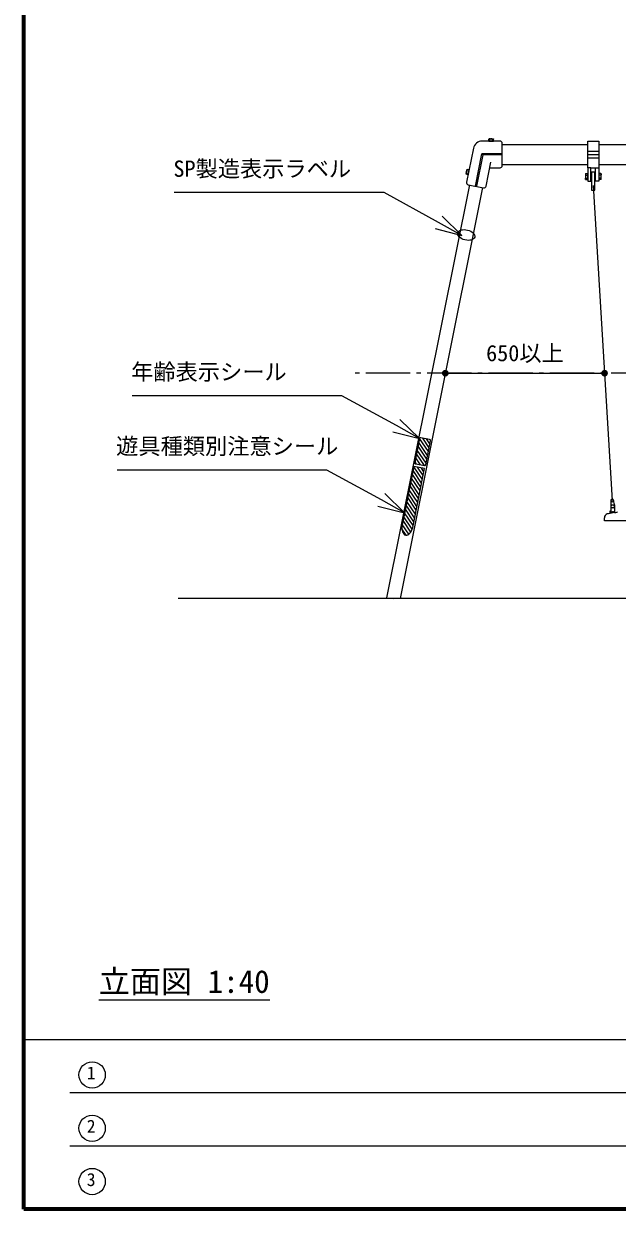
# Model space of a CAD drawing. Units: millimetres at full size, sheet at 1:40, with parts at other scales. Extents: x 600 to 16200, y 600 to 11280.
# Drawn here: x 600 to 3271, y 600 to 5940 of the extents above; entities that cross this region are included whole.
import ezdxf
from ezdxf.enums import TextEntityAlignment as Align

# ---------------------------------------------------------------- set-up
doc = ezdxf.new("R2010")
doc.units = ezdxf.units.MM
doc.header["$LTSCALE"] = 40
doc.linetypes.add('USER1', pattern=[0.3, 0.2, -0.025, 0.05, -0.025])
doc.linetypes.add('USER3', pattern=[6.9, 5, -0.7, 0.5, -0.7])
for name, color, linetype, lineweight in [('D-BMK\u3000構造物基準線(中心線等)', 2, 'USER1', 13), ('D-STR', 7, 'Continuous', 13), ('D-STR-DIM\u3000寸法線、寸法値', 7, 'Continuous', 13), ('D-STR-HTXT\u3000旗上げ', 7, 'Continuous', 13), ('D-STR-TXT\u3000文字列', 7, 'Continuous', 13), ('D-STR\u3000構造物外形線', 1, 'Continuous', 25), ('D-TTL', 7, 'Continuous', 70), ('D-TTL-FRAM', 7, 'Continuous', 13), ('D-TTL-TXT', 7, 'Continuous', 13)]:
    doc.layers.add(name, color=color, linetype=linetype, lineweight=lineweight)
doc.styles.add('ＭＳ ゴシック', font='')
doc.styles.get('ＭＳ ゴシック').set_extended_font_data('MS Gothic')

# ---------------------------------------------------------------- blocks, each defined once
blk = doc.blocks.new('filled_dot')
at = {"color": 0, "linetype": 'Continuous', "lineweight": -2, "const_width": 1.25}
blk.add_lwpolyline([(-0.625, 0, 1), (0.625, 0, 1)], format="xyb", close=True, dxfattribs=at)

msp = doc.modelspace()

# ---------------------------------------------------------------- linework, layer by layer
at = {"layer": 'D-BMK\u3000構造物基準線(中心線等)', "linetype": 'USER3'}
msp.add_line((5927.81, 4365.85), (2090.27, 4365.85), dxfattribs=at)
at = {"layer": 'D-STR', "color": 1}
msp.add_line((2233.15, 3353.85), (2233.15, 3350.85), dxfattribs=at)
at = {"layer": 'D-STR-DIM\u3000寸法線、寸法値'}
for p, q in [((2497.57, 4365.85), (3214.27, 4365.85)), ((2090.27, 3350.85), (1509.02, 3350.85))]:
    msp.add_line(p, q, dxfattribs=at)
at = {"layer": 'D-STR-HTXT\u3000旗上げ'}
for p, q in [((2572.01, 4986.59), (2483.03, 5073.28)), ((2572.01, 4986.59), (2467.32, 5045.23)), ((2451.6, 5017.17), (2572.01, 4986.59)), ((2381.86, 4071.32), (2277.16, 4129.96)), ((2381.86, 4071.32), (2292.88, 4158.01)), ((2261.45, 4101.91), (2381.86, 4071.32)), ((2314.4, 3736.61), (2209.71, 3795.25)), ((2314.4, 3736.61), (2225.42, 3823.3)), ((2193.99, 3767.19), (2314.4, 3736.61))]:
    msp.add_line(p, q, dxfattribs=at)
for points in [[(2467.32, 5045.23), (2222.61, 5179.68), (1277.8, 5179.68)], [(2277.16, 4129.96), (2032.45, 4264.41), (1087.65, 4264.41)], [(2209.71, 3795.25), (1965, 3929.7), (1020.19, 3929.7)]]:
    msp.add_lwpolyline(points, dxfattribs=at)
at = {"layer": 'D-STR-TXT\u3000文字列'}
msp.add_line((938.11, 1543.87), (1708.11, 1543.87), dxfattribs=at)
at = {"layer": 'D-STR\u3000構造物外形線'}
for p, q in [((2744.03, 5411.35), (2663.31, 5411.35)), ((2694.36, 5421.03), (2693.08, 5420.28)), ((2693.08, 5411.35), (2693.08, 5420.28)), ((2693.08, 5411.35), (2714.98, 5411.35)), ((2695.86, 5421.33), (2694.36, 5421.03)), ((2697.28, 5421.03), (2695.86, 5421.33)), ((2695.86, 5421.33), (2712.28, 5421.33)), ((2698.56, 5420.28), (2697.28, 5421.03)), ((2699.53, 5420.65), (2698.56, 5420.28)), ((2698.56, 5411.35), (2698.56, 5420.28)), ((2701.03, 5421.03), (2699.53, 5420.65)), ((2702.53, 5421.25), (2701.03, 5421.03)), ((2704.03, 5421.33), (2702.53, 5421.25)), ((2705.61, 5421.25), (2704.03, 5421.33)), ((2707.11, 5421.03), (2705.61, 5421.25)), ((2708.61, 5420.65), (2707.11, 5421.03)), ((2709.51, 5420.28), (2708.61, 5420.65)), ((2709.51, 5420.28), (2710.78, 5421.03)), ((2709.51, 5411.35), (2709.51, 5420.28)), ((2710.78, 5421.03), (2712.28, 5421.33)), ((2712.28, 5421.33), (2713.71, 5421.03)), ((2713.71, 5421.03), (2714.98, 5420.28)), ((2714.98, 5411.35), (2714.98, 5420.28)), ((2754.03, 5301.35), (2754.03, 5401.35)), ((2754.03, 5395.4), (3138.91, 5395.4)), ((3138.91, 5411.35), (3188.41, 5411.35)), ((3138.91, 5291.35), (3138.91, 5411.35)), ((3188.41, 5411.35), (3188.41, 5291.35)), ((3188.41, 5395.4), (3688.91, 5395.4)), ((2623.8, 5379.18), (2593.26, 5226.71)), ((2632.97, 5208.55), (2662.07, 5353.85)), ((2666.17, 5348.86), (2637.87, 5207.57)), ((2754.03, 5353.85), (2662.08, 5353.85)), ((2754.03, 5351.35), (2664.12, 5351.35)), ((2754.03, 5348.85), (2666.16, 5348.85)), ((3138.91, 5366.35), (3188.41, 5366.35)), ((3138.91, 5351.35), (3188.41, 5351.35)), ((2681.51, 5209.03), (2703.04, 5316.52)), ((2697.74, 5291.35), (2744.03, 5291.35)), ((2754.03, 5306.3), (3138.91, 5306.3)), ((3138.91, 5336.35), (3188.41, 5336.35)), ((3138.91, 5291.35), (3138.91, 5231.35)), ((3153.16, 5291.35), (3138.91, 5291.35)), ((3153.16, 5231.35), (3153.16, 5291.35)), ((3153.16, 5291.35), (3188.41, 5291.35)), ((3174.16, 5231.35), (3174.16, 5291.35)), ((3174.16, 5291.35), (3188.41, 5291.35)), ((3188.41, 5306.3), (3688.91, 5306.3)), ((3188.41, 5291.35), (3188.41, 5231.35)), ((2590.69, 5264.66), (2593.91, 5280.77)), ((2591.26, 5266), (2590.69, 5264.66)), ((2590.69, 5264.66), (2590.69, 5263.13)), ((2590.69, 5263.13), (2591.17, 5261.74)), ((2599.92, 5259.98), (2591.17, 5261.74)), ((2592.25, 5267.1), (2591.26, 5266)), ((2592.07, 5271.19), (2592, 5269.68)), ((2592, 5269.68), (2592.07, 5268.13)), ((2592.29, 5272.68), (2592.07, 5271.19)), ((2592.07, 5268.13), (2592.25, 5267.1)), ((2601, 5265.35), (2592.25, 5267.1)), ((2592.68, 5274.21), (2592.29, 5272.68)), ((2593.19, 5275.63), (2592.68, 5274.21)), ((2593.85, 5277.03), (2593.19, 5275.63)), ((2594.4, 5277.84), (2593.85, 5277.03)), ((2593.91, 5280.77), (2594.49, 5282.11)), ((2593.91, 5279.24), (2593.91, 5280.77)), ((2594.4, 5277.84), (2593.91, 5279.24)), ((2603.15, 5276.09), (2594.4, 5277.84)), ((2594.49, 5282.11), (2595.47, 5283.21)), ((2604.23, 5281.46), (2595.47, 5283.21)), ((2599.92, 5259.98), (2604.23, 5281.46)), ((3129.16, 5265.1), (3128.41, 5263.6)), ((3128.41, 5263.6), (3128.41, 5262.1)), ((3128.41, 5262.1), (3128.41, 5241.1)), ((3128.41, 5262.1), (3128.41, 5259.85)), ((3128.41, 5259.85), (3129.16, 5258.35)), ((3129.16, 5256.1), (3128.41, 5253.85)), ((3128.41, 5253.85), (3128.41, 5251.6)), ((3128.41, 5251.6), (3128.41, 5249.35)), ((3128.41, 5249.35), (3129.16, 5247.1)), ((3128.41, 5243.35), (3129.16, 5244.85)), ((3128.41, 5241.1), (3128.41, 5243.35)), ((3128.41, 5239.6), (3128.41, 5241.1)), ((3129.16, 5238.1), (3128.41, 5239.6)), ((3129.16, 5265.1), (3138.16, 5265.1)), ((3129.16, 5258.35), (3138.16, 5258.35)), ((3129.16, 5258.35), (3129.16, 5256.1)), ((3129.16, 5247.1), (3129.16, 5244.85)), ((3129.16, 5244.85), (3138.16, 5244.85)), ((3129.16, 5238.1), (3138.16, 5238.1)), ((3138.16, 5265.1), (3138.16, 5238.1)), ((3138.16, 5259.85), (3138.91, 5259.85)), ((3153.16, 5259.85), (3156.16, 5259.85)), ((3153.16, 5258.35), (3156.16, 5258.35)), ((3153.16, 5251.6), (3156.16, 5251.6)), ((3171.16, 5271.1), (3156.16, 5271.1)), ((3156.16, 5271.1), (3156.16, 5190.85)), ((3171.16, 5190.85), (3171.16, 5271.1)), ((3171.16, 5259.85), (3174.16, 5259.85)), ((3171.16, 5258.35), (3174.16, 5258.35)), ((3171.16, 5251.6), (3174.16, 5251.6)), ((3198.16, 5265.1), (3189.16, 5265.1)), ((3198.16, 5258.35), (3189.16, 5258.35)), ((3198.16, 5244.85), (3189.16, 5244.85)), ((3198.16, 5238.1), (3189.16, 5238.1)), ((3198.16, 5265.1), (3198.91, 5263.6)), ((3198.91, 5259.85), (3198.16, 5258.35)), ((3198.16, 5256.1), (3198.16, 5258.35)), ((3198.91, 5253.85), (3198.16, 5256.1)), ((3198.16, 5247.1), (3198.91, 5249.35)), ((3198.16, 5244.85), (3198.16, 5247.1)), ((3198.91, 5243.35), (3198.16, 5244.85)), ((3198.16, 5238.1), (3198.91, 5239.6)), ((3198.91, 5263.6), (3198.91, 5262.1)), ((3198.91, 5241.1), (3198.91, 5262.1)), ((3198.91, 5262.1), (3198.91, 5259.85)), ((3198.91, 5251.6), (3198.91, 5253.85)), ((3198.91, 5249.35), (3198.91, 5251.6)), ((3198.91, 5241.1), (3198.91, 5243.35)), ((3198.91, 5239.6), (3198.91, 5241.1)), ((2605.76, 5214), (2233.15, 3353.85)), ((2665.08, 5202.12), (2294.25, 3350.85)), ((2601.1, 5214.94), (2669.74, 5201.19)), ((3138.91, 5231.35), (3153.16, 5231.35)), ((3156.16, 5190.85), (3171.16, 5190.85)), ((3163.53, 5211.1), (3248.66, 3792.85)), ((3188.41, 5231.35), (3174.16, 5231.35)), ((2381.86, 4071.32), (2360.28, 3963.46)), ((2421.15, 4012.85), (2381.95, 4071.67)), ((2426.97, 4067.4), (2387.75, 4075.25)), ((2424.62, 4030.18), (2395.64, 4073.67)), ((2409.31, 3953.65), (2430.89, 4061.51)), ((2428.09, 4047.52), (2412.97, 4070.2)), ((2410.75, 3960.85), (2371.53, 4019.69)), ((2414.21, 3978.18), (2375, 4037.02)), ((2417.68, 3995.51), (2378.47, 4054.35)), ((2368.42, 3956.73), (2361.12, 3967.68)), ((2364.2, 3957.58), (2403.42, 3949.73)), ((2385.76, 3953.26), (2364.59, 3985.02)), ((2403.09, 3949.8), (2368.06, 4002.35)), ((2356.25, 3945.5), (2303.21, 3680.74)), ((2387.23, 3852.75), (2349.13, 3909.95)), ((2350.87, 3671.2), (2403.91, 3935.98)), ((2390.71, 3870.08), (2352.6, 3927.28)), ((2394.18, 3887.41), (2356.07, 3944.61)), ((2403.91, 3935.98), (2356.25, 3945.5)), ((2397.65, 3904.75), (2372.69, 3942.21)), ((2401.12, 3922.08), (2390.01, 3938.75)), ((2376.82, 3800.75), (2338.71, 3857.95)), ((2380.29, 3818.08), (2342.18, 3875.28)), ((2383.76, 3835.41), (2345.65, 3892.61)), ((2366.4, 3748.75), (2328.29, 3805.95)), ((2369.87, 3766.08), (2331.77, 3823.28)), ((2373.35, 3783.41), (2335.24, 3840.61)), ((3242.66, 3792.86), (3242.66, 3751.85)), ((3242.66, 3792.86), (3242.66, 3788.85)), ((2355.98, 3696.75), (2317.88, 3753.95)), ((2359.46, 3714.08), (2321.35, 3771.28)), ((2362.93, 3731.41), (2324.82, 3788.61)), ((3237.66, 3742.85), (3237.66, 3733.82)), ((3242.66, 3743.85), (3238.66, 3743.85)), ((3242.66, 3775.69), (3242.66, 3739.5)), ((3253.66, 3770.85), (3248.66, 3770.85)), ((3253.66, 3758.85), (3248.66, 3758.85)), ((3259.66, 3771.95), (3259.66, 3737.7)), ((2333.4, 3640.47), (2303.99, 3684.61)), ((2342.2, 3649.8), (2307.46, 3701.95)), ((2348.58, 3662.77), (2310.93, 3719.28)), ((2352.51, 3679.41), (2314.4, 3736.61)), ((3213.66, 3713.49), (3213.66, 3714.36)), ((3213.66, 3700.85), (3213.66, 3713.49)), ((3233.66, 3700.85), (3213.66, 3700.85)), ((3228.69, 3732.85), (3226.06, 3732.85)), ((3230.25, 3732.85), (3228.69, 3732.85)), ((3232.37, 3732.85), (3230.25, 3732.85)), ((3232.17, 3732.86), (3232.16, 3732.86)), ((3260.49, 3737.85), (3232.17, 3732.86)), ((3643.66, 3700.85), (3233.66, 3700.85)), ((2321, 3636.53), (2302.04, 3664.99)), ((7014.57, 3350.85), (1295.02, 3350.85)), ((2233.15, 3353.85), (2263.4, 3350.85))]:
    msp.add_line(p, q, dxfattribs=at)
for centre, radius, start, end in [((2663.03, 5371.36), 40, 89.58993, 168.72638), ((2744.03, 5401.35), 10, 0, 90), ((2744.03, 5301.35), 10, 270, 0), ((2603.06, 5224.74), 10, 168.67304, 258.67315), ((2671.7, 5210.99), 10, 258.67315, 348.67307), ((2386.77, 4070.34), 5, 78.68401, 168.68401), ((2425.99, 4062.49), 5, 348.68401, 78.68401), ((2365.18, 3962.48), 5, 168.68401, 258.68401), ((2404.4, 3954.63), 5, 258.68401, 348.68401), ((3248.66, 3792.85), 6, 0.57652, 180), ((3248.66, 3792.85), 6, 180, 0.57652), ((3334.66, 3793.76), 80, 180.60618, 189.08988), ((3334.66, 3793.76), 80, 180.60618, 183.44218), ((3238.66, 3742.85), 1, 90, 180), ((3251.66, 3723.91), 18, 96.38508, 131.80682), ((3248.66, 3764.85), 6, 90, 270), ((3250.66, 3732.85), 9, 30.90869, 96.39079), ((3253.66, 3764.85), 6, 270, 90), ((3270.47, 3783.49), 15, 189.05455, 219.88033), ((3270.47, 3783.49), 15, 207.47851, 219.88033), ((3256.66, 3771.95), 3, 0, 39.88034), ((3115.1, 4332.94), 612.59, 283.72872, 284.58091), ((3264.72, 3763.74), 24.1, 281.00605, 285.64236), ((3271.66, 3740.35), 1, 99.99385, 178.21672), ((3233.66, 3714.36), 20, 112.32159, 180), ((3243.66, 3732.85), 6, 131.79982, 170.56544)]:
    msp.add_arc(centre, radius, start, end, dxfattribs=at)
msp.add_ellipse((2591.55, 4988.32), major_axis=(-38.27, 9.8), ratio=0.582278, dxfattribs=at)
msp.add_ellipse((2327.04, 3675.97), major_axis=(-7.85, -39.19), ratio=0.607949, start_param=4.712389, end_param=7.8539816, dxfattribs=at)
at = {"layer": 'D-TTL'}
msp.add_lwpolyline([(600, 600), (600, 11280), (16200, 11280), (16200, 600)], close=True, dxfattribs=at)
at = {"layer": 'D-TTL-FRAM'}
for p, q in [((600, 1364.88), (16200, 1364.88)), ((4518.45, 1124.88), (806.8, 1124.88)), ((4518.45, 884.88), (806.8, 884.88))]:
    msp.add_line(p, q, dxfattribs=at)
at = {"layer": 'D-TTL-TXT'}
for centre in [(907.97, 1205.06), (907.97, 965.06), (907.97, 725.06)]:
    msp.add_circle(centre, 59.22, dxfattribs=at)

# ---------------------------------------------------------------- block references
at = {"layer": 'D-STR-DIM\u3000寸法線、寸法値', "xscale": 12, "yscale": 12}
msp.add_blockref('filled_dot', (2497.57, 4365.85), dxfattribs=at)
at = {"layer": 'D-STR-DIM\u3000寸法線、寸法値', "xscale": 12, "yscale": 12, "rotation": 180}
msp.add_blockref('filled_dot', (3214.27, 4365.85), dxfattribs=at)

# ---------------------------------------------------------------- texts
at = {"layer": 'D-STR-DIM\u3000寸法線、寸法値', "style": 'ＭＳ ゴシック'}
msp.add_text('650以上', height=73.31, dxfattribs=at).set_placement((2855.92, 4456.44), align=Align.MIDDLE_CENTER)
at = {"layer": 'D-STR-HTXT\u3000旗上げ', "style": 'ＭＳ ゴシック'}
for s, p in [('SP製造表示ラベル', (1273.69, 5228.39)), ('年齢表示シール', (1083.54, 4313.12)), ('遊具種類別注意シール', (1016.08, 3978.41))]:
    msp.add_text(s, height=73.31, dxfattribs=at).set_placement(p, align=Align.BOTTOM_LEFT)
at = {"layer": 'D-STR-TXT\u3000文字列', "style": 'ＭＳ ゴシック'}
msp.add_text('立面図 1:40', height=102.6, dxfattribs=at).set_placement((938.11, 1543.87), align=Align.BOTTOM_LEFT)
at = {"layer": 'D-TTL-TXT', "style": 'ＭＳ ゴシック'}
for s, p in [('1', (883.53, 1167.04)), ('2', (883.53, 927.04)), ('3', (883.53, 687.04))]:
    msp.add_text(s, height=58.65, dxfattribs=at).set_placement(p, align=Align.BOTTOM_LEFT)

doc.saveas('drawing.dxf')
